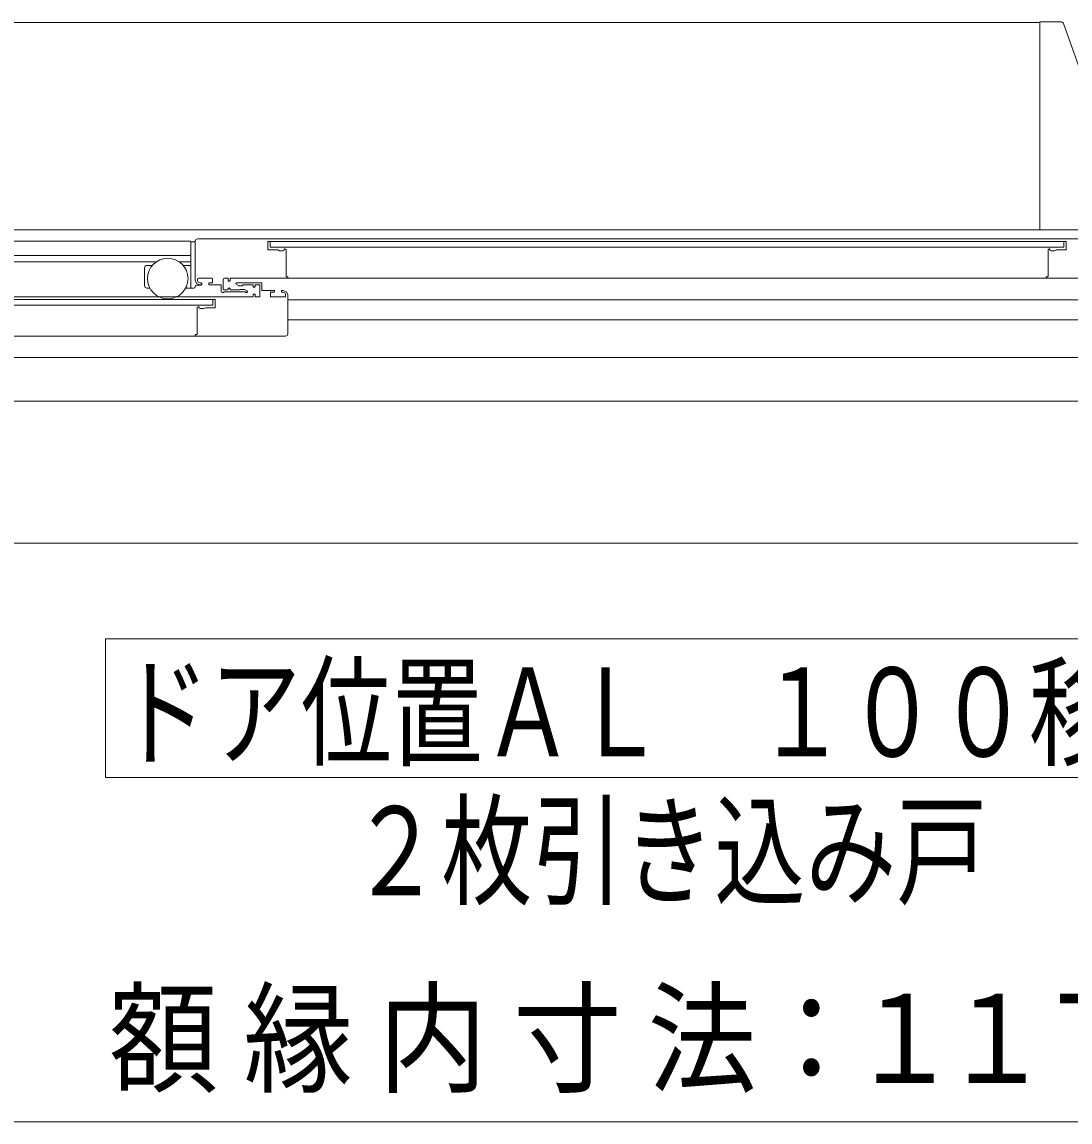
# Model space of a CAD drawing. Units: millimetres on the paper. Extents: x -305 to 305, y -152 to 152.
# Drawn here: x -106.3 to -83.67, y -69.75 to -45.99 of the extents above; entities that cross this region are included whole.
import ezdxf
from ezdxf.enums import TextEntityAlignment as Align

# ---------------------------------------------------------------- set-up
doc = ezdxf.new("R2010")
doc.units = ezdxf.units.MM
doc.layers.add('0-1_VIEW0001', color=7, linetype='Continuous', lineweight=9)
doc.styles.add('ＭＳ ゴシック', font='')
doc.styles.get('ＭＳ ゴシック').set_extended_font_data('MS Gothic')

msp = doc.modelspace()

# ---------------------------------------------------------------- linework, layer by layer
at = {"layer": '0-1_VIEW0001', "color": 5}
for p, q in [((-119.758, -46.002), (-84.319, -46.002)), ((-119.513, -50.477), (-83.319, -50.477)), ((-102.659, -50.728), (-119.67, -50.728)), ((-102.659, -51.032), (-119.439, -51.032))]:
    msp.add_line(p, q, dxfattribs=at)
at = {"layer": '0-1_VIEW0001'}
for p, q in [((-83.854, -45.992), (-84.319, -45.992)), ((-84.319, -47.703), (-84.319, -45.992)), ((-83.325, -47.376), (-83.807, -46.025)), ((-84.319, -50.449), (-84.319, -47.705)), ((-84.319, -50.477), (-84.319, -50.449)), ((-102.654, -51.712), (-102.654, -50.728)), ((-102.629, -50.742), (-102.584, -50.742)), ((-102.559, -51.567), (-102.559, -50.727)), ((-82.434, -50.677), (-102.509, -50.677)), ((-100.989, -50.742), (-100.989, -50.902)), ((-100.979, -50.732), (-83.764, -50.732)), ((-100.939, -50.732), (-100.939, -50.857)), ((-83.804, -50.857), (-83.804, -50.732)), ((-83.754, -50.742), (-83.754, -50.902)), ((-100.979, -50.912), (-100.799, -50.912)), ((-83.804, -50.857), (-100.939, -50.857)), ((-100.78, -50.915), (-100.742, -50.931)), ((-100.736, -50.932), (-100.664, -50.932)), ((-100.639, -50.907), (-100.639, -50.902)), ((-100.629, -50.892), (-100.628, -50.892)), ((-100.621, -50.894), (-100.606, -50.903)), ((-100.599, -50.915), (-100.599, -51.482)), ((-100.599, -50.927), (-100.599, -50.952)), ((-84.144, -50.915), (-84.144, -51.482)), ((-84.123, -50.894), (-84.137, -50.902)), ((-84.114, -50.892), (-84.115, -50.892)), ((-84.104, -50.907), (-84.104, -50.902)), ((-84.007, -50.932), (-84.079, -50.932)), ((-83.963, -50.915), (-84.001, -50.931)), ((-83.764, -50.912), (-83.944, -50.912)), ((-119.434, -51.172), (-103.406, -51.172)), ((-103.654, -51.687), (-103.654, -51.297)), ((-103.604, -51.247), (-103.486, -51.247)), ((-102.902, -51.172), (-102.659, -51.172)), ((-102.822, -51.247), (-102.654, -51.247)), ((-102.209, -51.527), (-102.484, -51.527)), ((-101.954, -51.542), (-101.954, -51.762)), ((-101.859, -51.527), (-101.939, -51.527)), ((-101.849, -51.577), (-101.849, -51.537)), ((-82.225, -51.527), (-101.809, -51.527)), ((-101.809, -51.537), (-101.809, -51.577)), ((-100.589, -51.492), (-100.569, -51.492)), ((-100.559, -51.502), (-100.559, -51.512)), ((-84.184, -51.502), (-84.184, -51.512)), ((-84.154, -51.492), (-84.174, -51.492)), ((-103.541, -51.737), (-103.604, -51.737)), ((-102.629, -51.737), (-102.768, -51.737)), ((-102.629, -51.737), (-102.589, -51.737)), ((-102.564, -51.712), (-102.564, -51.702)), ((-102.434, -51.677), (-102.539, -51.677)), ((-102.509, -51.552), (-102.509, -51.577)), ((-102.459, -51.627), (-102.429, -51.627)), ((-102.429, -51.667), (-102.459, -51.667)), ((-102.419, -51.637), (-102.419, -51.657)), ((-102.269, -51.657), (-102.269, -51.637)), ((-102.259, -51.627), (-102.199, -51.627)), ((-102.014, -51.667), (-102.259, -51.667)), ((-102.184, -51.612), (-102.184, -51.552)), ((-101.999, -51.807), (-101.999, -51.682)), ((-101.939, -51.777), (-101.864, -51.777)), ((-101.849, -51.762), (-101.849, -51.752)), ((-101.819, -51.587), (-101.839, -51.587)), ((-101.809, -51.752), (-101.809, -51.762)), ((-101.794, -51.777), (-101.599, -51.777)), ((-101.677, -51.655), (-101.625, -51.685)), ((-101.617, -51.687), (-101.544, -51.687)), ((-119.569, -51.927), (-101.309, -51.927)), ((-102.129, -51.982), (-119.464, -51.982)), ((-102.179, -52.107), (-102.179, -51.982)), ((-101.954, -51.832), (-101.974, -51.832)), ((-101.483, -51.817), (-101.935, -51.817)), ((-101.449, -51.832), (-101.464, -51.832)), ((-101.434, -51.813), (-101.434, -51.817)), ((-100.934, -51.927), (-100.934, -51.827)), ((-100.934, -51.902), (-100.934, -51.842)), ((-100.699, -51.792), (-100.699, -51.817)), ((-100.699, -51.797), (-100.699, -51.817)), ((-100.659, -51.787), (-100.689, -51.787)), ((-100.689, -51.827), (-100.659, -51.827)), ((-100.559, -52.727), (-100.559, -51.887)), ((-63.504, -51.992), (-100.559, -51.992)), ((-102.179, -52.107), (-119.414, -52.107)), ((-102.519, -52.165), (-102.519, -52.732)), ((-102.498, -52.144), (-102.512, -52.153)), ((-102.489, -52.142), (-102.49, -52.142)), ((-102.479, -52.157), (-102.479, -52.152)), ((-102.382, -52.182), (-102.454, -52.182)), ((-102.338, -52.165), (-102.376, -52.181)), ((-100.559, -52.164), (-100.559, -52.184)), ((-100.559, -52.422), (-63.604, -52.422)), ((-121.294, -52.777), (-100.609, -52.777)), ((-102.559, -52.752), (-102.559, -52.777)), ((-102.529, -52.742), (-102.549, -52.742)), ((-63.434, -53.237), (-119.714, -53.237)), ((-63.434, -54.177), (-118.539, -54.177)), ((-62.259, -57.247), (-122.734, -57.247)), ((-104.497, -62.31), (-104.497, -59.31)), ((-104.497, -59.31), (-80.497, -59.31)), ((-104.497, -62.31), (-80.497, -62.31)), ((-121.134, -69.746), (-63.839, -69.746))]:
    msp.add_line(p, q, dxfattribs=at)
for points in [[(-84.094, -45.992), (-84.095, -45.992), (-84.097, -45.992), (-84.098, -45.993)], [(-102.559, -50.727), (-102.544, -50.692), (-102.509, -50.677)], [(-100.979, -50.732), (-100.986, -50.735), (-100.989, -50.742)], [(-100.989, -50.902), (-100.986, -50.909), (-100.979, -50.912)], [(-100.799, -50.912), (-100.789, -50.913), (-100.78, -50.915)], [(-100.742, -50.931), (-100.739, -50.932), (-100.736, -50.932)], [(-100.664, -50.932), (-100.646, -50.925), (-100.639, -50.907)], [(-100.639, -50.902), (-100.636, -50.895), (-100.629, -50.892)], [(-100.628, -50.892), (-100.624, -50.892), (-100.621, -50.894)], [(-100.606, -50.903), (-100.601, -50.908), (-100.599, -50.915)], [(-102.484, -51.527), (-102.502, -51.534), (-102.509, -51.552)], [(-102.184, -51.552), (-102.191, -51.534), (-102.209, -51.527)], [(-101.939, -51.527), (-101.95, -51.531), (-101.954, -51.542)], [(-101.849, -51.537), (-101.852, -51.53), (-101.859, -51.527)], [(-101.799, -51.527), (-101.806, -51.53), (-101.809, -51.537)], [(-100.599, -51.482), (-100.596, -51.489), (-100.589, -51.492)], [(-100.559, -51.512), (-100.563, -51.523), (-100.574, -51.527)], [(-100.569, -51.492), (-100.562, -51.495), (-100.559, -51.502)], [(-102.459, -51.667), (-102.53, -51.638), (-102.559, -51.567)], [(-102.509, -51.577), (-102.494, -51.612), (-102.459, -51.627)], [(-102.429, -51.627), (-102.422, -51.63), (-102.419, -51.637)], [(-102.419, -51.657), (-102.422, -51.664), (-102.429, -51.667)], [(-102.269, -51.637), (-102.266, -51.63), (-102.259, -51.627)], [(-102.259, -51.667), (-102.266, -51.664), (-102.269, -51.657)], [(-102.199, -51.627), (-102.188, -51.623), (-102.184, -51.612)], [(-101.999, -51.682), (-102.003, -51.671), (-102.014, -51.667)], [(-101.954, -51.762), (-101.95, -51.773), (-101.939, -51.777)], [(-101.864, -51.777), (-101.853, -51.773), (-101.849, -51.762)], [(-101.839, -51.587), (-101.846, -51.584), (-101.849, -51.577)], [(-101.849, -51.752), (-101.829, -51.732), (-101.809, -51.752)], [(-101.809, -51.577), (-101.812, -51.584), (-101.819, -51.587)], [(-101.809, -51.762), (-101.805, -51.773), (-101.794, -51.777)], [(-101.669, -51.627), (-101.684, -51.638), (-101.677, -51.655)], [(-100.934, -51.827), (-100.849, -51.827), (-100.849, -51.787), (-101.119, -51.787), (-101.119, -51.627), (-101.669, -51.627)], [(-101.625, -51.685), (-101.621, -51.686), (-101.617, -51.687)], [(-101.599, -51.777), (-101.593, -51.776), (-101.588, -51.772), (-101.583, -51.768), (-101.577, -51.767)], [(-101.577, -51.767), (-101.499, -51.767), (-101.442, -51.8)], [(-101.544, -51.687), (-101.537, -51.684), (-101.534, -51.677), (-101.531, -51.67), (-101.524, -51.667)], [(-101.524, -51.667), (-101.309, -51.667), (-101.309, -51.702)], [(-101.269, -51.702), (-101.269, -51.667), (-101.164, -51.667), (-101.164, -51.927), (-101.269, -51.927), (-101.269, -51.867), (-101.309, -51.867), (-101.309, -51.927)], [(-101.309, -51.702), (-101.289, -51.722), (-101.269, -51.702)], [(-102.129, -51.982), (-102.129, -52.162), (-102.319, -52.162)], [(-101.974, -51.832), (-101.992, -51.825), (-101.999, -51.807)], [(-101.944, -51.824), (-101.948, -51.83), (-101.954, -51.832)], [(-101.935, -51.817), (-101.941, -51.819), (-101.944, -51.824)], [(-101.464, -51.832), (-101.47, -51.83), (-101.474, -51.824), (-101.477, -51.819), (-101.483, -51.817)], [(-101.434, -51.817), (-101.438, -51.828), (-101.449, -51.832)], [(-101.442, -51.8), (-101.436, -51.806), (-101.434, -51.813)], [(-100.609, -51.877), (-100.609, -51.927), (-100.934, -51.927)], [(-100.689, -51.787), (-100.696, -51.79), (-100.699, -51.797)], [(-100.699, -51.817), (-100.696, -51.824), (-100.689, -51.827)], [(-100.559, -51.887), (-100.588, -51.816), (-100.659, -51.787)], [(-100.659, -51.827), (-100.624, -51.842), (-100.609, -51.877)], [(-102.512, -52.153), (-102.517, -52.158), (-102.519, -52.165)], [(-102.49, -52.142), (-102.494, -52.142), (-102.498, -52.144)], [(-102.479, -52.152), (-102.482, -52.145), (-102.489, -52.142)], [(-102.454, -52.182), (-102.472, -52.175), (-102.479, -52.157)], [(-102.376, -52.181), (-102.379, -52.182), (-102.382, -52.182)], [(-102.319, -52.162), (-102.329, -52.163), (-102.338, -52.165)], [(-102.519, -52.732), (-102.522, -52.739), (-102.529, -52.742)], [(-100.609, -52.777), (-100.574, -52.762), (-100.559, -52.727)], [(-102.549, -52.742), (-102.556, -52.745), (-102.559, -52.752)]]:
    msp.add_lwpolyline(points, dxfattribs=at)
msp.add_circle((-103.154, -51.532), 0.438, dxfattribs=at)
for centre, radius, start, end in [((-83.854, -46.042), 0.05, 19.6538, 90), ((-102.629, -50.767), 0.025, 90, 180), ((-102.584, -50.727), 0.015, 270, 0), ((-83.764, -50.742), 0.01, 0, 90), ((-84.129, -50.915), 0.015, 120.9638, 180), ((-84.115, -50.907), 0.015, 90, 120.9638), ((-84.114, -50.902), 0.01, 0, 90), ((-84.079, -50.907), 0.025, 180, 270), ((-84.007, -50.917), 0.015, 270, 291.8014), ((-83.944, -50.962), 0.05, 90, 111.8014), ((-83.764, -50.902), 0.01, 270, 0), ((-103.604, -51.297), 0.05, 90, 180), ((-84.174, -51.502), 0.01, 90, 180), ((-84.169, -51.512), 0.015, 180, 270), ((-84.154, -51.482), 0.01, 270, 0), ((-103.604, -51.687), 0.05, 180, 270), ((-102.629, -51.712), 0.025, 180, 270), ((-102.589, -51.712), 0.025, 270, 0), ((-102.539, -51.702), 0.025, 90, 180)]:
    msp.add_arc(centre, radius, start, end, dxfattribs=at)

# ---------------------------------------------------------------- texts
at = {"layer": '0-1_VIEW0001', "style": 'ＭＳ ゴシック'}
for s, width, p in [('ドア位置ＡＬ\u3000１００移動', 0.75, (-104.211, -62.429)), ('２枚引き込み戸', 0.75, (-99.211, -65.427)), ('額', 0.9, (-104.425, -69.48)), ('縁', 0.9, (-101.517, -69.48)), ('内', 0.9, (-98.609, -69.48)), ('寸', 0.9, (-95.701, -69.48)), ('法：', 0.9, (-92.793, -69.48)), ('１', 0.9, (-88.431, -69.48)), ('１', 0.9, (-86.443, -69.48)), ('７', 0.9, (-84.455, -69.48))]:
    msp.add_text(s, height=1.921, dxfattribs=dict(at, width=width)).set_placement(p, align=Align.BOTTOM_LEFT)

doc.saveas('drawing.dxf')
